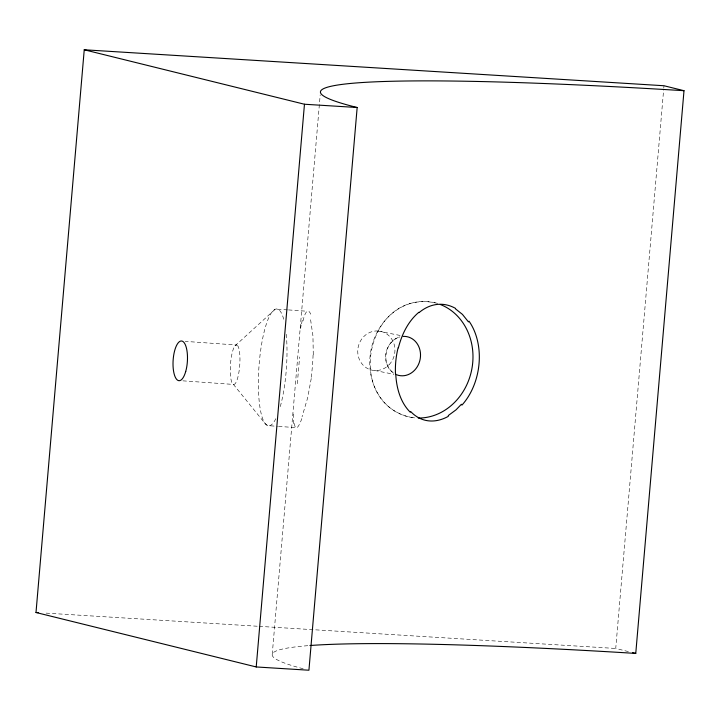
<?xml version="1.0" encoding="UTF-8"?>
<svg xmlns="http://www.w3.org/2000/svg" width="720" height="720" viewBox="0 0 720 720"><rect width="100%" height="100%" fill="white"/><g stroke="black" fill="none" stroke-linecap="round" stroke-linejoin="round"><path stroke-width="0.54" stroke-dasharray="3.6 2.7" d="M313.281 354.672L312.948 335.961L310.464 318.789M272.241 654.3L320.193 94.941M628.38 651.591L615.735 648.468L663.696 89.1M663.786 87.984L663.984 85.743M311.238 378.504L307.638 397.908L302.058 416.772M301.518 323.955L302.751 317.745M398.241 337.446C384.138 343.125 381.024 365.175 394.317 373.401M46.089 613.125L258.03 626.274M259.146 626.337L615.735 648.468M287.442 309.852L275.157 309.285L235.008 345.843L236.799 345.033A19.8 4.644 -85.9 0 1 238.194 375.939A19.8 4.644 -85.9 0 1 230.337 373.221A19.8 4.644 -85.9 0 1 236.799 345.033L185.202 341.379M288.531 309.924L305.892 311.157M182.916 380.844L233.424 384.426L265.338 423.81L267.696 425.628L277.461 426.321M278.541 426.393L295.902 427.626M437.679 303.39C365.58 285.795 341.316 406.422 414.693 418.032M378.027 331.065L400.482 335.538M374.652 370.449L393.894 374.292M293.661 423.711L293.4 418.635M303.165 668.754A565.839 34.542 4.9 0 1 308.817 645.606M393.588 373.167A19.8 17.352 -78.7 0 1 385.947 353.232A19.8 17.352 -78.7 0 1 399.915 336.906M414.54 417.843A58.563 51.318 -78.7 0 1 370.854 350.712A58.563 51.318 -78.7 0 1 435.636 302.967M275.85 418.671A58.563 13.743 -85.9 0 1 259.29 402.147A58.563 13.743 -85.9 0 1 265.842 325.647A58.563 13.743 -85.9 0 1 284.211 321.183M286.254 334.287A58.563 13.743 -85.9 0 1 279.963 407.7M297.333 383.697A57.456 0.63 -85.1 0 1 299.637 356.967M293.607 417.582A59.733 5.229 -82 0 1 293.724 412.38M301.851 418.599A66.078 7.299 -79.4 0 1 294.264 421.227M313.083 354.879A52.398 11.916 -84.2 0 1 311.049 378.333M302.985 320.958A66.078 9.225 -89.3 0 1 310.725 314.217M300.582 328.734A59.733 5.859 -87.8 0 1 301.482 322.911M389.133 364.689A19.89 18.522 -76.1 0 0 381.645 331.587A19.89 18.522 -76.1 0 0 358.245 355.995A19.89 18.522 -76.1 0 0 389.133 364.689"/><path stroke-width="1.08" d="M684 90.702A565.839 34.542 4.9 0 0 357.165 107.505L308.925 670.221L256.221 666.954L36 612.495L84.24 49.779L663.984 85.743L684 90.702L635.76 653.418A565.839 34.542 4.9 0 0 309.906 645.525M256.221 666.954L304.461 104.238L84.24 49.779M398.376 347.832C401.778 334.458 408.123 321.264 418.878 312.264M461.403 404.271L456.003 409.851L448.245 415.566M304.461 104.238L357.165 107.505M36 612.495L38.241 612.63M632.601 652.635L635.76 653.418M455.481 308.862L462.438 314.388L468.468 321.912M410.301 412.272C400.23 402.255 396.414 387.648 395.73 373.833M403.191 336.393A19.8 17.352 -78.7 0 1 420.21 358.848A19.8 17.352 -78.7 0 1 396.666 374.778M440.307 304.497A58.563 51.318 -78.7 0 1 471.762 369.468A58.563 51.318 -78.7 0 1 418.239 418.041M469.026 321.192A57.42 42.03 -81.3 0 1 461.916 405.144M419.013 312.651A66.564 43.785 -89.4 0 1 455.589 308.43M395.487 373.923A52.479 29.898 -82.8 0 1 398.124 347.697M448.335 416.331A66.42 42.264 -75.8 0 1 410.697 411.552M185.733 371.412A19.89 7.146 -86.4 0 0 181.584 340.992A19.89 7.146 -86.4 0 0 173.412 370.107A19.89 7.146 -86.4 0 0 185.733 371.412"/></g></svg>
